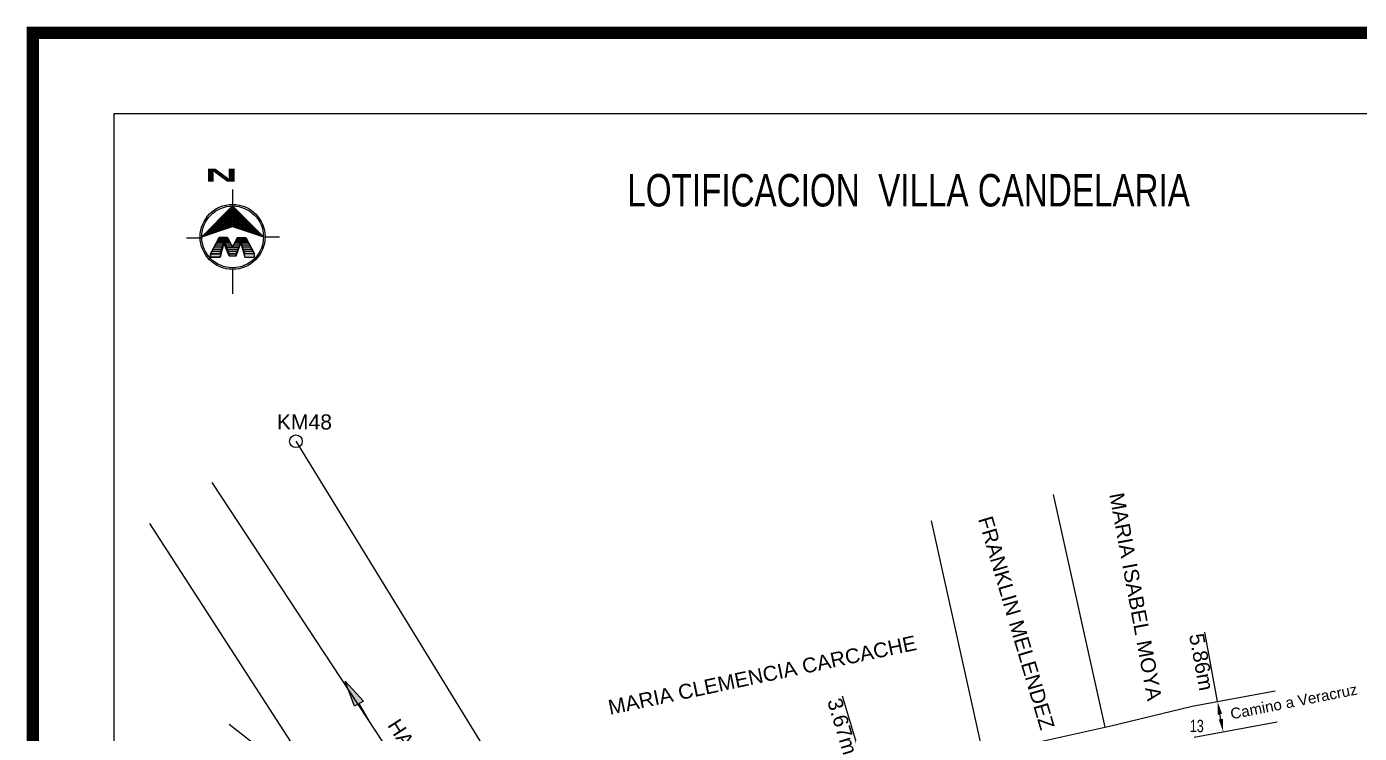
# Model space of a CAD drawing. Header units: millimetres. Extents: x 604785 to 1211550, y 1310998 to 2622648.
# Drawn here: x 604784.8 to 605031.7, y 1311193.5 to 1311324.4 of the extents above; entities that cross this region are included whole.
import ezdxf
from ezdxf.enums import TextEntityAlignment as Align

# ---------------------------------------------------------------- set-up
doc = ezdxf.new("R2010")
doc.units = ezdxf.units.MM
doc.header["$PDMODE"] = 32
doc.header["$PDSIZE"] = 0.3
for name, color, linetype in [('CAJETIN', 5, 'Continuous'), ('CERCO', 6, 'Continuous'), ('CVL_CUADCON_TX', 2, 'Continuous'), ('FRAME 025', 7, 'Continuous'), ('NORTE', 7, 'Continuous'), ('texto', 7, 'Continuous'), ('TEXTO 2', 7, 'Continuous'), ('TEXTOS', 2, 'Continuous')]:
    doc.layers.add(name, color=color, linetype=linetype)
doc.styles.add('PUNTOS PI', font='arial.ttf', dxfattribs={"height": 2.75})
doc.styles.get("Standard").update_dxf_attribs({"font": 'arial.ttf'})
doc.styles.add('TSN - Swis721 LtCn BT', font='swisscl.ttf')
doc.dimstyles.new('COTAS LINDEROS', dxfattribs={"dimscale": 40, "dimtxt": 2.75, "dimasz": 0.06, "dimexe": 0.005, "dimexo": 0.005, "dimgap": 0.005, "dimtad": 2, "dimzin": 0, "dimdsep": 46, "dimtxsty": 'PUNTOS PI', "dimcen": 0.09, "dimclrd": 1, "dimclre": 1, "dimclrt": 3, "dimadec": 0, "dimazin": 0, "dimtfac": 1, "dimtofl": 0, "dimtmove": 0, "dimatfit": 3, "dimldrblk": 'ARCHTICK', "dimfxl": 1, "dimtolj": 1, "dimtzin": 0, "dimarcsym": 0})

# ---------------------------------------------------------------- blocks, each defined once
blk = doc.blocks.new('*D79')
at = {"color": 1, "lineweight": -2, "transparency": 16777216}
for p, q in [((604939.73, 1311187.86), (604935.96, 1311200.38)), ((604942.18, 1311179.73), (604942.87, 1311177.44))]:
    blk.add_line(p, q, dxfattribs=at)
at = {"color": 1, "transparency": 16777216}
for points in [[(604940.11, 1311187.98), (604939.34, 1311187.75), (604940.42, 1311185.56)], [(604942.56, 1311179.85), (604941.79, 1311179.62), (604941.48, 1311182.03)]]:
    blk.add_solid(points, dxfattribs=at)
at = {"layer": 'Defpoints', "color": 0, "transparency": 16777216}
for p in [(604940.42, 1311185.56), (604940.42, 1311185.56), (604941.48, 1311182.03)]:
    blk.add_point(p, dxfattribs=at)
at = {"color": 3, "transparency": 16777216, "insert": (604935.96, 1311194.8), "char_height": 2.75, "attachment_point": 5, "rotation": 286.7632, "style": 'PUNTOS PI'}
blk.add_mtext('\\A1;3.67m', dxfattribs=at)
blk = doc.blocks.new('_ArchTick')
at = {"color": 0, "linetype": 'ByBlock', "const_width": 0.15}
blk.add_lwpolyline([(-0.5, -0.5), (0.5, 0.5)], dxfattribs=at)
blk = doc.blocks.new('*D80')
at = {"color": 1, "lineweight": -2, "transparency": 16777216}
for p, q in [((605005.48, 1311199.4), (605003.1, 1311212.25)), ((605006.08, 1311196.14), (605005.92, 1311197.04))]:
    blk.add_line(p, q, dxfattribs=at)
at = {"color": 1, "transparency": 16777216}
for points in [[(605006.31, 1311197.11), (605005.52, 1311196.96), (605005.48, 1311199.4)], [(605006.48, 1311196.21), (605005.69, 1311196.06), (605006.52, 1311193.78)]]:
    blk.add_solid(points, dxfattribs=at)
at = {"layer": 'Defpoints', "color": 0, "transparency": 16777216}
for p in [(605005.48, 1311199.4), (605005.48, 1311199.4), (605006.52, 1311193.78)]:
    blk.add_point(p, dxfattribs=at)
at = {"color": 3, "transparency": 16777216, "insert": (605002.49, 1311206.71), "char_height": 2.75, "attachment_point": 5, "rotation": 280.4825, "style": 'PUNTOS PI'}
blk.add_mtext('\\A1;5.86m', dxfattribs=at)

msp = doc.modelspace()

# ---------------------------------------------------------------- hatches: boundary and pattern name
h = msp.add_hatch(color=256)
h.dxf.hatch_style = 1
h.paths.add_polyline_path([(604843.871, 1311203.18), (604845.59, 1311198.513), (604847.228, 1311199.468)])
at = {"layer": 'TEXTOS', "true_color": 0xffffff}
h = msp.add_hatch(color=7, dxfattribs=at)
h.dxf.hatch_style = 1
h.paths.add_polyline_path([(604822.988, 1311287.369), (604828.695, 1311285.429), (604822.996, 1311291.167), (604817.267, 1311285.449)])
at = {"layer": 'TEXTOS'}
h = msp.add_hatch(color=5, dxfattribs=at)
h.dxf.hatch_style = 1
h.paths.add_polyline_path([(604818.912, 1311282.274), (604820.666, 1311282.274), (604821.428, 1311284.709), (604822.295, 1311282.274), (604823.626, 1311282.274), (604824.492, 1311284.709), (604825.255, 1311282.274), (604827.009, 1311282.274), (604825.446, 1311285.23), (604823.904, 1311285.283), (604822.977, 1311283.571), (604822.046, 1311285.23), (604820.474, 1311285.23)])
h = msp.add_hatch(color=5, dxfattribs=at)
h.dxf.hatch_style = 1
h.paths.add_polyline_path([(604821.383, 1311284.294), (604822.329, 1311281.921), (604822.306, 1311282.274), (604822.295, 1311282.274), (604821.428, 1311284.709), (604820.744, 1311282.525), (604820.676, 1311282.294), (604820.672, 1311282.294), (604820.666, 1311282.274), (604818.922, 1311282.274), (604818.922, 1311281.683), (604820.662, 1311281.683)])
h.paths.add_polyline_path([(604823.636, 1311282.294), (604823.633, 1311282.294), (604823.626, 1311282.274), (604822.987, 1311282.274), (604822.987, 1311281.921), (604823.643, 1311281.921)])
h.paths.add_polyline_path([(604822.987, 1311282.274), (604822.306, 1311282.274), (604822.329, 1311281.921), (604822.987, 1311281.921)])
h.paths.add_polyline_path([(604824.496, 1311284.294), (604825.279, 1311281.683), (604827.019, 1311281.683), (604827.019, 1311282.274), (604825.255, 1311282.274), (604824.494, 1311284.704), (604823.636, 1311282.294), (604823.643, 1311281.921)])

# ---------------------------------------------------------------- linework, layer by layer
at = {"color": 5}
for p, q in [((604821.383, 1311284.294), (604820.662, 1311281.683)), ((604821.819, 1311283.559), (604824.07, 1311283.559))]:
    msp.add_line(p, q, dxfattribs=at)
at = {"color": 7, "true_color": 0xffffff}
msp.add_line((604823.877, 1311285.302), (604825.428, 1311285.302), dxfattribs=at)
for p, q in [((604843.871, 1311203.18), (604847.228, 1311199.468)), ((604845.59, 1311198.513), (604843.871, 1311203.18)), ((604847.228, 1311199.468), (604845.59, 1311198.513)), ((604846.409, 1311198.991), (604848.535, 1311195.341))]:
    msp.add_line(p, q)
at = {"const_width": 2.28}
msp.add_lwpolyline([(604785.969, 1310999.381), (605205.069, 1310999.381), (605205.069, 1311323.231), (604785.969, 1311323.231)], close=True, dxfattribs=at)
at = {"color": 5}
for points in [[(604822.027, 1311285.302), (604820.512, 1311285.302), (604818.922, 1311282.294), (604820.676, 1311282.294), (604821.416, 1311284.792), (604822.305, 1311282.294), (604823.636, 1311282.294)], [(604821.397, 1311284.728), (604820.676, 1311282.294), (604818.922, 1311282.294), (604820.512, 1311285.302), (604822.027, 1311285.302), (604822.97, 1311283.559), (604823.877, 1311285.302), (604825.428, 1311285.302), (604827.019, 1311282.294), (604825.265, 1311282.294), (604824.502, 1311284.728), (604823.636, 1311282.294), (604822.305, 1311282.294), (604821.416, 1311284.792)], [(604820.676, 1311282.294), (604818.922, 1311282.294), (604818.922, 1311281.683), (604820.662, 1311281.683), (604821.383, 1311284.294), (604822.329, 1311281.921), (604823.643, 1311281.921), (604823.636, 1311282.294), (604822.305, 1311282.294), (604821.416, 1311284.792), (604820.676, 1311282.294), (604818.922, 1311282.294)], [(604822.329, 1311281.921), (604821.383, 1311284.294), (604820.662, 1311281.683), (604818.922, 1311281.683), (604818.922, 1311282.294), (604820.676, 1311282.294), (604821.416, 1311284.792), (604822.305, 1311282.294), (604822.329, 1311281.921)], [(604824.502, 1311284.728), (604823.636, 1311282.294), (604822.305, 1311282.294)], [(604822.97, 1311283.559), (604823.877, 1311285.302)], [(604823.643, 1311281.921), (604824.496, 1311284.294), (604825.279, 1311281.683), (604827.019, 1311281.683), (604827.019, 1311282.294), (604825.265, 1311282.294), (604824.502, 1311284.728), (604823.636, 1311282.294), (604823.643, 1311281.921)], [(604823.914, 1311285.302), (604825.428, 1311285.302), (604827.019, 1311282.294), (604825.265, 1311282.294)]]:
    msp.add_lwpolyline(points, dxfattribs=at)
for points in [[(604819.16, 1311239.965), (604930.673, 1311070.567)], [(604984.633, 1311194.634), (604975.065, 1311237.766)], [(604962.048, 1311189.731), (604952.48, 1311232.863)]]:
    msp.add_lwpolyline(points)
at = {"layer": 'CAJETIN'}
for p, q in [((605190.069, 1311308.231), (604800.969, 1311308.231)), ((604800.969, 1311308.231), (604800.969, 1311014.381))]:
    msp.add_line(p, q, dxfattribs=at)
at = {"layer": 'CERCO'}
for p, q in [((605000.782, 1311198.528), (605016.145, 1311201.37)), ((605001.145, 1311192.781), (605016.508, 1311195.623))]:
    msp.add_line(p, q, dxfattribs=at)
for points in [[(604834.712, 1311247.601), (604880.326, 1311173.281), (604890.034, 1311175.599), (604899.862, 1311177.855), (604919.28, 1311181.345), (604942.288, 1311185.937), (604944.342, 1311186.227), (604962.842, 1311189.905), (604970.985, 1311191.639), (604985.427, 1311194.808), (605000.782, 1311198.528)], [(604822.359, 1311195.184), (604829.674, 1311189.468), (604841.635, 1311179.849), (604807.677, 1311232.396)]]:
    msp.add_lwpolyline(points, dxfattribs=at)
at = {"layer": 'CVL_CUADCON_TX'}
msp.add_circle((604834.712, 1311247.601), 1.181, dxfattribs=at)
at = {"layer": 'NORTE', "color": 7, "true_color": 0xffffff}
for p, q in [((604822.987, 1311294.2, -0.006), (604822.987, 1311291.462, -0.001)), ((604814.475, 1311285.296, 0.006), (604817.125, 1311285.296, 0.006)), ((604822.18, 1311285.021), (604820.364, 1311285.021)), ((604822.126, 1311285.119), (604820.416, 1311285.119)), ((604822.056, 1311285.249), (604820.484, 1311285.249)), ((604820.512, 1311285.302), (604822.027, 1311285.302)), ((604825.577, 1311285.021), (604823.73, 1311285.021)), ((604825.525, 1311285.119), (604823.781, 1311285.119)), ((604825.456, 1311285.249), (604823.85, 1311285.249)), ((604829, 1311285.448), (604831.649, 1311285.448)), ((604822.986, 1311279.435), (604822.986, 1311274.876, 0.007))]:
    msp.add_line(p, q, dxfattribs=at)
at = {"layer": 'NORTE', "color": 5}
for p, q in [((604818.922, 1311282.294), (604820.512, 1311285.302)), ((604820.919, 1311283.114), (604819.356, 1311283.114)), ((604821.051, 1311283.559), (604819.59, 1311283.559)), ((604821.051, 1311283.559), (604819.59, 1311283.559)), ((604821.156, 1311283.914), (604819.778, 1311283.914)), ((604821.156, 1311283.914), (604819.778, 1311283.914)), ((604821.262, 1311284.272), (604819.968, 1311284.272)), ((604821.339, 1311284.533), (604820.106, 1311284.533)), ((604821.397, 1311284.728), (604820.209, 1311284.728)), ((604822.25, 1311284.891), (604820.295, 1311284.891)), ((604822.339, 1311284.728), (604821.438, 1311284.728)), ((604822.445, 1311284.533), (604821.508, 1311284.533)), ((604822.587, 1311284.272), (604821.601, 1311284.272)), ((604822.782, 1311283.914), (604821.728, 1311283.914)), ((604824.086, 1311283.559), (604821.855, 1311283.559)), ((604823.928, 1311283.114), (604822.013, 1311283.114)), ((604824.213, 1311283.914), (604823.152, 1311283.914)), ((604824.34, 1311284.272), (604823.339, 1311284.272)), ((604824.433, 1311284.533), (604823.475, 1311284.533)), ((604825.732, 1311284.728), (604823.577, 1311284.728)), ((604825.646, 1311284.891), (604823.662, 1311284.891)), ((604825.835, 1311284.533), (604824.564, 1311284.533)), ((604825.973, 1311284.272), (604824.645, 1311284.272)), ((604826.162, 1311283.914), (604824.757, 1311283.914)), ((604826.35, 1311283.559), (604824.869, 1311283.559)), ((604826.585, 1311283.114), (604825.008, 1311283.114)), ((604820.799, 1311282.71), (604819.141, 1311282.71)), ((604823.784, 1311282.71), (604822.157, 1311282.71)), ((604826.799, 1311282.71), (604825.134, 1311282.71))]:
    msp.add_line(p, q, dxfattribs=at)
at = {"layer": 'NORTE', "color": 7, "true_color": 0xffffff}
msp.add_circle((604822.986, 1311285.449), 5.719, dxfattribs=at)
at = {"layer": 'TEXTOS', "color": 7, "true_color": 0xffffff, "elevation": 0.006}
msp.add_lwpolyline([(604822.996, 1311291.167), (604817.267, 1311285.449), (604822.988, 1311287.369), (604828.695, 1311285.429), (604822.996, 1311291.167)], dxfattribs=at)
for points in [[(604822.995, 1311290.974), (604817.776, 1311285.764), (604822.988, 1311287.513), (604828.188, 1311285.745)], [(604822.995, 1311290.781), (604818.284, 1311286.078), (604822.988, 1311287.657), (604827.681, 1311286.062)], [(604822.995, 1311290.587), (604818.793, 1311286.393), (604822.989, 1311287.801), (604827.175, 1311286.378)], [(604822.994, 1311290.394), (604819.301, 1311286.708), (604822.989, 1311287.945), (604826.668, 1311286.694)], [(604822.994, 1311290.201), (604819.81, 1311287.022), (604822.989, 1311288.089), (604826.161, 1311287.011)], [(604822.993, 1311290.007), (604820.318, 1311287.337), (604822.989, 1311288.234), (604825.655, 1311287.327)], [(604822.993, 1311289.814), (604820.827, 1311287.652), (604822.99, 1311288.378), (604825.148, 1311287.644)], [(604822.993, 1311289.621), (604821.335, 1311287.967), (604822.99, 1311288.522), (604824.641, 1311287.96)], [(604822.992, 1311289.427), (604821.844, 1311288.281), (604822.99, 1311288.666), (604824.135, 1311288.277)], [(604822.992, 1311289.234), (604822.352, 1311288.596), (604822.99, 1311288.81), (604823.628, 1311288.593)], [(604822.991, 1311289.109), (604822.68, 1311288.799), (604822.991, 1311288.903), (604823.301, 1311288.797)]]:
    msp.add_lwpolyline(points, close=True, dxfattribs=at)
at = {"layer": 'TEXTOS', "color": 5, "elevation": 0.006}
msp.add_lwpolyline([(604818.912, 1311282.274), (604820.474, 1311285.23), (604822.046, 1311285.23), (604822.977, 1311283.571), (604823.904, 1311285.283), (604825.446, 1311285.23), (604827.009, 1311282.274), (604825.255, 1311282.274), (604824.492, 1311284.709), (604823.626, 1311282.274), (604822.295, 1311282.274), (604821.428, 1311284.709), (604820.666, 1311282.274), (604818.912, 1311282.274)], dxfattribs=at)
at = {"layer": 'TEXTOS', "color": 7, "true_color": 0xffffff}
msp.add_circle((604822.986, 1311285.449), 6.014, dxfattribs=at)

# ---------------------------------------------------------------- texts
at = {"color": 7, "lineweight": 25, "true_color": 0xffffff, "insert": (604786.816, 1311298.1), "char_height": 2.41527, "width": 102.41434, "attachment_point": 1}
msp.add_mtext('                            {\\fBaskerville Old Face|b1|i0|c0|p18;\\W2.6;\\T2.05; N}', dxfattribs=at)
at = {"layer": 'CVL_CUADCON_TX', "color": 2, "linetype": 'Continuous', "style": 'PUNTOS PI'}
msp.add_text('KM48', height=2.8, dxfattribs=at).set_placement((604836.29, 1311251.175), align=Align.MIDDLE)
at = {"layer": 'FRAME 025', "color": 0, "style": 'TSN - Swis721 LtCn BT'}
for s, height, p in [('LOTIFICACION  VILLA CANDELARIA', 6, (604896.115, 1311294.081)), ('13', 2.2807, (605000.327, 1311194.879))]:
    msp.add_text(s, height=height, dxfattribs=at).set_placement(p, align=Align.MIDDLE_LEFT)
at = {"layer": 'texto', "color": 0, "style": 'PUNTOS PI'}
msp.add_text('Camino a Veracruz', height=2, rotation=11.1792, dxfattribs=at).set_placement((605008.07, 1311196.089))
at = {"layer": 'TEXTO 2', "style": 'PUNTOS PI'}
for s, rotation, p in [('MARIA ISABEL MOYA', 280.47711, (604985.392, 1311237.772)), ('FRANKLIN MELENDEZ', 286.47791, (604961.082, 1311233.22)), ('MARIA CLEMENCIA CARCACHE', 11.95726, (604892.903, 1311196.918)), ('HACIA DIRIOMO', 302.87244, (604851.578, 1311195.014))]:
    msp.add_text(s, height=2.75, rotation=rotation, dxfattribs=at).set_placement(p)

# ---------------------------------------------------------------- dimensions: what is measured, and where the dimension line sits
for p1, p2, text, picture, middle in [((605006.519, 1311193.775), (605005.478, 1311199.397), '5.86m', '*D80', (605002.494, 1311206.711)), ((604941.484, 1311182.032), (604940.42, 1311185.564), '3.67m', '*D79', (604935.96, 1311194.805))]:
    dim = msp.add_aligned_dim(p1=p1, p2=p2, distance=0, text=text, dimstyle='COTAS LINDEROS', override={"dimpost": 'm'})
    dim.commit()
    dim.dimension.update_dxf_attribs({"geometry": picture, "text_midpoint": middle})

doc.saveas('drawing.dxf')
